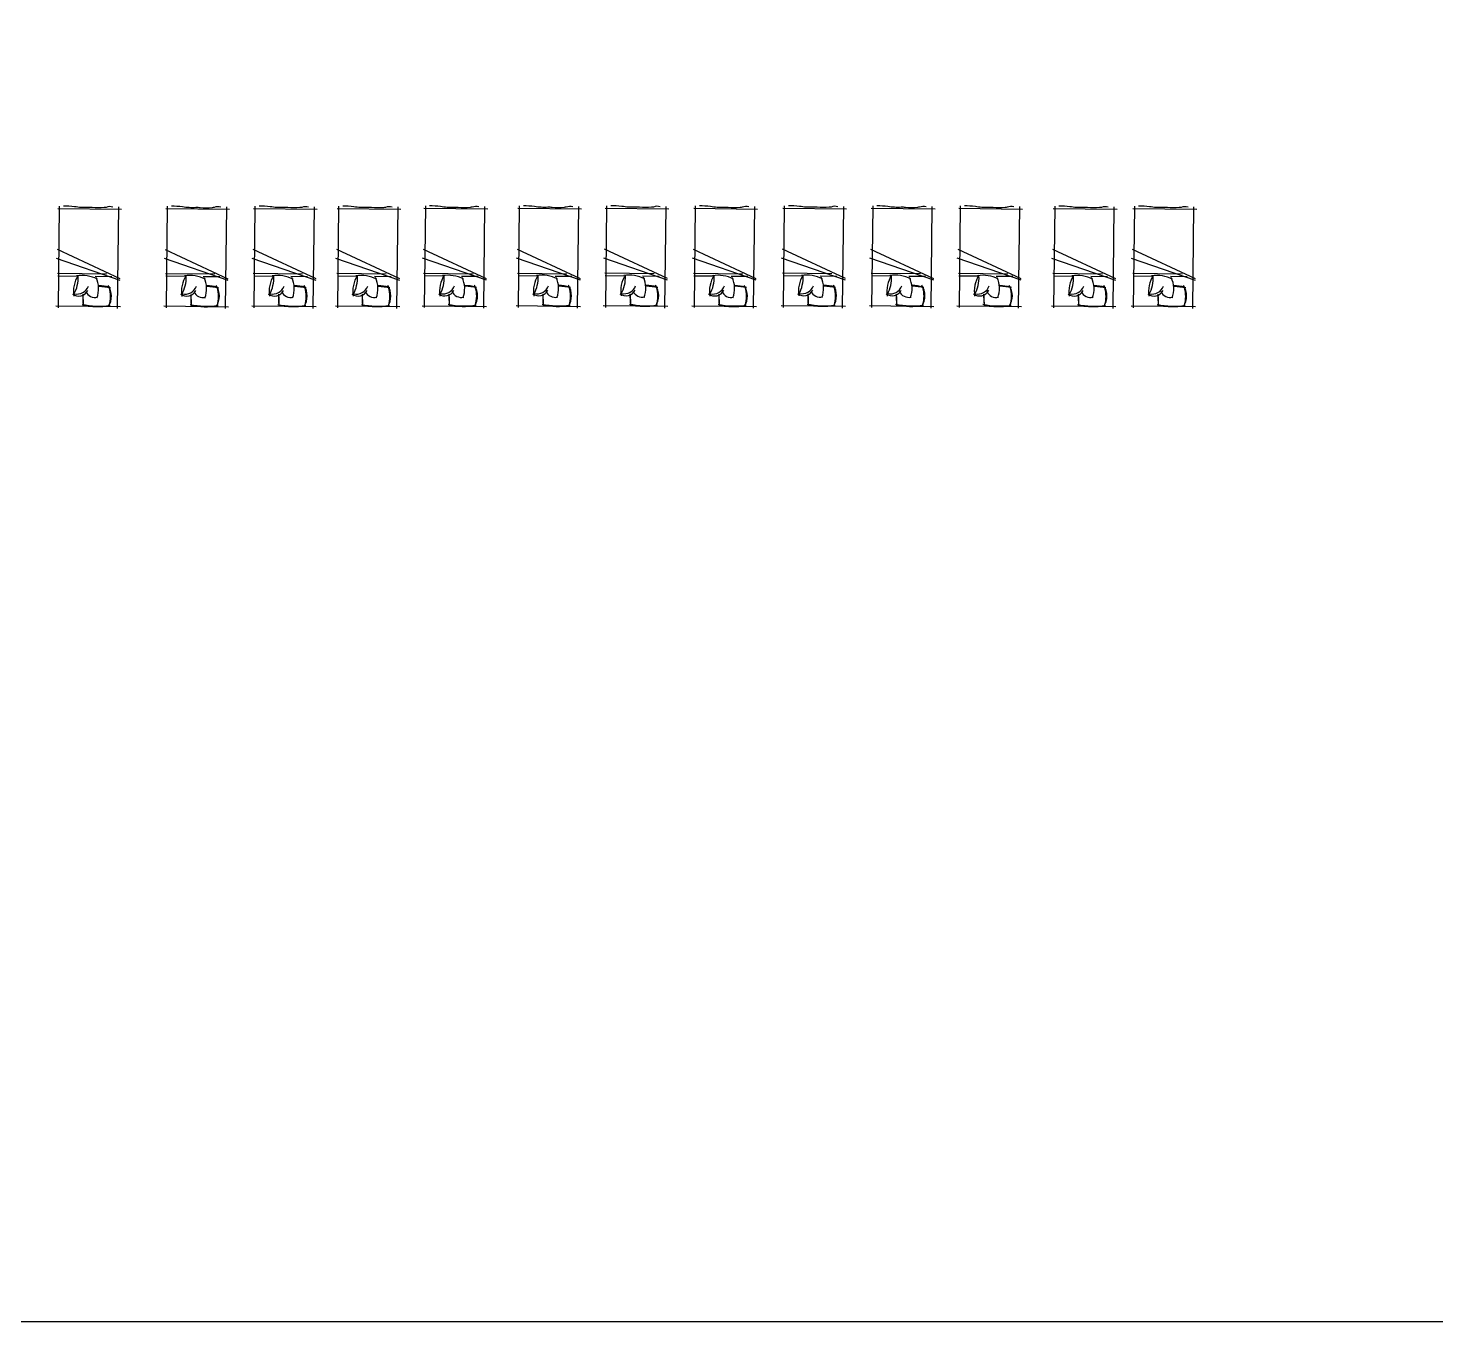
# Model space of a CAD drawing. Header units: metres. Extents: x -353 to 1688, y -477 to 135.
# Drawn here: x 43.21 to 71.77, y -477.21 to -450.96 of the extents above; entities that cross this region are included whole.
import ezdxf

# ---------------------------------------------------------------- set-up
doc = ezdxf.new("R2010")
doc.units = ezdxf.units.M
doc.header["$MEASUREMENT"] = 0
doc.layers.add('DIMENSION', color=240, linetype='Continuous', lineweight=40)
doc.layers.add('FURNITURE', color=130, linetype='Continuous', plot=False)

# ---------------------------------------------------------------- blocks, each defined once
blk = doc.blocks.new('A$C6f7434be')
at = {"layer": 'Defpoints'}
blk.add_lwpolyline([(74.25, 0), (0, 0), (0, 105), (74.25, 105)], close=True, dxfattribs=at)
blk = doc.blocks.new('A$C2b19daa5')
at = {"layer": 'Defpoints'}
blk.add_lwpolyline([(0, 0), (-74.25, 0), (-74.25, 105), (0, 105)], close=True, dxfattribs=at)
at = {"layer": 'FURNITURE', "linetype": 'Continuous'}
for p, q in [((-47.5141, 22.5708), (-48.8091, 22.5856)), ((-48.795, 20.5783), (-48.7714, 22.6399)), ((-47.5951, 20.5645), (-47.5715, 22.6261)), ((-45.3231, 22.5684), (-46.6181, 22.5832)), ((-46.604, 20.5758), (-46.5804, 22.6374)), ((-45.4041, 20.5621), (-45.3805, 22.6237)), ((-43.5435, 22.5705), (-44.8385, 22.5853)), ((-44.8244, 20.578), (-44.8008, 22.6396)), ((-43.6245, 20.5643), (-43.6009, 22.6259)), ((-41.8464, 22.5704), (-43.1413, 22.5852)), ((-43.1273, 20.5778), (-43.1037, 22.6395)), ((-41.9274, 20.5641), (-41.9038, 22.6257)), ((-40.0867, 22.5737), (-41.3816, 22.5885)), ((-41.3676, 20.5812), (-41.344, 22.6428)), ((-40.1676, 20.5675), (-40.144, 22.6291)), ((-38.181, 22.5747), (-39.4759, 22.5896)), ((-39.4619, 20.5822), (-39.4383, 22.6438)), ((-38.262, 20.5685), (-38.2384, 22.6301)), ((-36.4107, 22.5773), (-37.7056, 22.5922)), ((-37.6916, 20.5848), (-37.668, 22.6464)), ((-36.4917, 20.5711), (-36.4681, 22.6327)), ((-34.6111, 22.5729), (-35.9061, 22.5877)), ((-35.8921, 20.5804), (-35.8685, 22.642)), ((-34.6921, 20.5666), (-34.6685, 22.6282)), ((-32.8047, 22.5773), (-34.0997, 22.5922)), ((-34.0856, 20.5848), (-34.062, 22.6464)), ((-32.8857, 20.5711), (-32.8621, 22.6327)), ((-31.0106, 22.5749), (-32.3055, 22.5897)), ((-32.2915, 20.5824), (-32.2679, 22.644)), ((-31.0916, 20.5687), (-31.068, 22.6303)), ((-29.2365, 22.5729), (-30.5315, 22.5877)), ((-30.5175, 20.5804), (-30.4939, 22.642)), ((-29.3175, 20.5666), (-29.2939, 22.6283)), ((-27.3185, 22.5705), (-28.6134, 22.5853)), ((-28.5994, 20.578), (-28.5758, 22.6396)), ((-27.3995, 20.5643), (-27.3759, 22.6259)), ((-25.7014, 22.5705), (-26.9964, 22.5853)), ((-26.9823, 20.578), (-26.9587, 22.6396)), ((-25.7824, 20.5643), (-25.7588, 22.6259)), ((-47.5396, 21.1613), (-48.8173, 21.7563)), ((-45.3486, 21.1589), (-46.6263, 21.7539)), ((-43.569, 21.1611), (-44.8467, 21.7561)), ((-41.8718, 21.1609), (-43.1496, 21.7559)), ((-40.1121, 21.1643), (-41.3899, 21.7593)), ((-38.2065, 21.1653), (-39.4842, 21.7603)), ((-36.4362, 21.1679), (-37.7139, 21.7629)), ((-34.6366, 21.1635), (-35.9143, 21.7584)), ((-32.8302, 21.1679), (-34.1079, 21.7629)), ((-31.0361, 21.1655), (-32.3138, 21.7605)), ((-29.262, 21.1635), (-30.5397, 21.7585)), ((-27.344, 21.1611), (-28.6217, 21.7561)), ((-25.7269, 21.1611), (-27.0046, 21.7561)), ((-47.5395, 21.1323), (-48.8364, 21.5789)), ((-45.3485, 21.1299), (-46.6454, 21.5765)), ((-43.5689, 21.132), (-44.8658, 21.5787)), ((-41.8718, 21.1319), (-43.1686, 21.5785)), ((-40.1121, 21.1353), (-41.4089, 21.5819)), ((-38.2064, 21.1363), (-39.5033, 21.5829)), ((-36.4361, 21.1389), (-37.733, 21.5855)), ((-34.6365, 21.1344), (-35.9334, 21.581)), ((-32.8301, 21.1389), (-34.127, 21.5855)), ((-31.036, 21.1364), (-32.3329, 21.5831)), ((-29.2619, 21.1344), (-30.5588, 21.581)), ((-27.3439, 21.132), (-28.6408, 21.5787)), ((-25.7268, 21.132), (-27.0237, 21.5787)), ((-47.812, 21.2575), (-48.8136, 21.269)), ((-48.4256, 21.2137), (-48.8047, 21.2181)), ((-47.7102, 21.2055), (-48.0488, 21.2094)), ((-45.621, 21.2551), (-46.6226, 21.2665)), ((-46.2345, 21.2113), (-46.6136, 21.2156)), ((-45.5192, 21.2031), (-45.8578, 21.207)), ((-43.8414, 21.2572), (-44.843, 21.2687)), ((-44.4549, 21.2135), (-44.834, 21.2178)), ((-43.7396, 21.2053), (-44.0782, 21.2091)), ((-42.1443, 21.2571), (-43.1459, 21.2685)), ((-42.7578, 21.2133), (-43.1369, 21.2176)), ((-42.0425, 21.2051), (-42.381, 21.209)), ((-40.3845, 21.2604), (-41.3862, 21.2719)), ((-40.9981, 21.2167), (-41.3772, 21.221)), ((-40.2828, 21.2085), (-40.6213, 21.2123)), ((-38.4789, 21.2615), (-39.4805, 21.2729)), ((-39.0924, 21.2177), (-39.4715, 21.222)), ((-38.3771, 21.2095), (-38.7156, 21.2134)), ((-36.7086, 21.2641), (-37.7102, 21.2755)), ((-37.3221, 21.2203), (-37.7012, 21.2246)), ((-36.6068, 21.2121), (-36.9453, 21.216)), ((-34.909, 21.2596), (-35.9106, 21.2711)), ((-35.5226, 21.2158), (-35.9017, 21.2202)), ((-34.8073, 21.2076), (-35.1458, 21.2115)), ((-33.1026, 21.2641), (-34.1042, 21.2755)), ((-33.7161, 21.2203), (-34.0952, 21.2246)), ((-33.0008, 21.2121), (-33.3394, 21.216)), ((-31.3085, 21.2616), (-32.3101, 21.2731)), ((-31.922, 21.2178), (-32.3011, 21.2222)), ((-31.2067, 21.2097), (-31.5452, 21.2135)), ((-29.5344, 21.2596), (-30.536, 21.2711)), ((-30.148, 21.2158), (-30.5271, 21.2202)), ((-29.4326, 21.2077), (-29.7712, 21.2115)), ((-27.6164, 21.2572), (-28.618, 21.2687)), ((-28.2299, 21.2135), (-28.609, 21.2178)), ((-27.5146, 21.2053), (-27.8531, 21.2091)), ((-25.9993, 21.2572), (-27.0009, 21.2687)), ((-26.6128, 21.2135), (-26.9919, 21.2178)), ((-25.8975, 21.2053), (-26.2361, 21.2091))]:
    blk.add_line(p, q, dxfattribs=at)
at = {"layer": 'FURNITURE', "color": 7, "linetype": 'Continuous'}
for p, q in [((-47.5368, 20.5939), (-48.845, 20.6089)), ((-45.3458, 20.5915), (-46.654, 20.6065)), ((-43.5662, 20.5936), (-44.8744, 20.6086)), ((-41.869, 20.5935), (-43.1772, 20.6085)), ((-40.1093, 20.5968), (-41.4175, 20.6118)), ((-38.2036, 20.5979), (-39.5119, 20.6128)), ((-36.4333, 20.6005), (-37.7416, 20.6154)), ((-34.6338, 20.596), (-35.942, 20.611)), ((-32.8274, 20.6005), (-34.1356, 20.6154)), ((-31.0332, 20.598), (-32.3415, 20.613)), ((-29.2592, 20.596), (-30.5674, 20.611)), ((-27.3411, 20.5936), (-28.6494, 20.6086)), ((-25.7241, 20.5936), (-27.0323, 20.6086))]:
    blk.add_line(p, q, dxfattribs=at)
at = {"layer": 'FURNITURE', "linetype": 'Continuous'}
for points in [[(-47.6912, 22.621, 0.1523543), (-47.828, 22.6141, 0.0535275), (-47.8686, 22.6078, -0.0558967), (-48.1108, 22.6081, 0.0269732), (-48.1983, 22.6112, -0.0369473), (-48.3361, 22.6108, -0.0364418), (-48.4709, 22.6274, 0.0237755), (-48.6933, 22.6405)], [(-45.5002, 22.6186, 0.1523543), (-45.637, 22.6117, 0.0535275), (-45.6776, 22.6053, -0.0558967), (-45.9198, 22.6057, 0.0269732), (-46.0073, 22.6088, -0.0369473), (-46.1451, 22.6084, -0.0364418), (-46.2799, 22.625, 0.0237755), (-46.5023, 22.6381)], [(-43.7206, 22.6207, 0.1523543), (-43.8574, 22.6139, 0.0535275), (-43.898, 22.6075, -0.0558967), (-44.1401, 22.6078, 0.0269732), (-44.2277, 22.6109, -0.0369473), (-44.3655, 22.6105, -0.0364418), (-44.5003, 22.6272, 0.0237755), (-44.7227, 22.6403)], [(-42.0235, 22.6206, 0.1523543), (-42.1603, 22.6137, 0.0535275), (-42.2009, 22.6073, -0.0558967), (-42.443, 22.6077, 0.0269732), (-42.5306, 22.6108, -0.0369473), (-42.6684, 22.6104, -0.0364418), (-42.8032, 22.627, 0.0237755), (-43.0255, 22.6401)], [(-40.2638, 22.6239, 0.1523543), (-40.4006, 22.6171, 0.0535275), (-40.4412, 22.6107, -0.0558967), (-40.6833, 22.611, 0.0269732), (-40.7708, 22.6141, -0.0369473), (-40.9087, 22.6137, -0.0364418), (-41.0435, 22.6304, 0.0237755), (-41.2658, 22.6435)], [(-38.3581, 22.625, 0.1523543), (-38.4949, 22.6181, 0.0535275), (-38.5355, 22.6117, -0.0558967), (-38.7776, 22.612, 0.0269732), (-38.8652, 22.6151, -0.0369473), (-39.003, 22.6148, -0.0364418), (-39.1378, 22.6314, 0.0237755), (-39.3601, 22.6445)], [(-36.5878, 22.6276, 0.1523543), (-36.7246, 22.6207, 0.0535275), (-36.7652, 22.6143, -0.0558967), (-37.0073, 22.6147, 0.0269732), (-37.0949, 22.6177, -0.0369473), (-37.2327, 22.6174, -0.0364418), (-37.3675, 22.634, 0.0237755), (-37.5898, 22.6471)], [(-34.7883, 22.6231, 0.1523543), (-34.9251, 22.6162, 0.0535275), (-34.9657, 22.6099, -0.0558967), (-35.2078, 22.6102, 0.0269732), (-35.2953, 22.6133, -0.0369473), (-35.4332, 22.6129, -0.0364418), (-35.5679, 22.6295, 0.0237755), (-35.7903, 22.6426)], [(-32.9818, 22.6276, 0.1523543), (-33.1186, 22.6207, 0.0535275), (-33.1592, 22.6143, -0.0558967), (-33.4013, 22.6147, 0.0269732), (-33.4889, 22.6177, -0.0369473), (-33.6267, 22.6174, -0.0364418), (-33.7615, 22.634, 0.0237755), (-33.9839, 22.6471)], [(-31.1877, 22.6251, 0.1523543), (-31.3245, 22.6182, 0.0535275), (-31.3651, 22.6119, -0.0558967), (-31.6072, 22.6122, 0.0269732), (-31.6948, 22.6153, -0.0369473), (-31.8326, 22.6149, -0.0364418), (-31.9674, 22.6316, 0.0237755), (-32.1897, 22.6446)], [(-29.4136, 22.6231, 0.1523543), (-29.5504, 22.6162, 0.0535275), (-29.5911, 22.6099, -0.0558967), (-29.8332, 22.6102, 0.0269732), (-29.9207, 22.6133, -0.0369473), (-30.0586, 22.6129, -0.0364418), (-30.1933, 22.6296, 0.0237755), (-30.4157, 22.6426)], [(-27.4956, 22.6207, 0.1523543), (-27.6324, 22.6139, 0.0535275), (-27.673, 22.6075, -0.0558967), (-27.9151, 22.6078, 0.0269732), (-28.0027, 22.6109, -0.0369473), (-28.1405, 22.6105, -0.0364418), (-28.2753, 22.6272, 0.0237755), (-28.4976, 22.6403)], [(-25.8785, 22.6207, 0.1523543), (-26.0153, 22.6139, 0.0535275), (-26.0559, 22.6075, -0.0558967), (-26.298, 22.6078, 0.0269732), (-26.3856, 22.6109, -0.0369473), (-26.5234, 22.6105, -0.0364418), (-26.6582, 22.6272, 0.0237755), (-26.8806, 22.6403)]]:
    blk.add_lwpolyline(points, format="xyb", dxfattribs=at)
at = {"layer": 'FURNITURE', "color": 7, "linetype": 'Continuous'}
for centre, radius, start, end in [((-47.8671, 20.9024), 0.6248, 147.99836, 188.54186), ((-49.0553, 21.1762), 0.6595, 330.38972, 3.49386), ((-48.3229, 20.526), 0.7072, 63.30415, 98.69156), ((-48.493, 20.9642), 0.5128, 338.64674, 25.84681), ((-45.6761, 20.9), 0.6248, 147.99836, 188.54186), ((-46.8643, 21.1738), 0.6595, 330.38972, 3.49386), ((-46.1319, 20.5235), 0.7072, 63.30415, 98.69156), ((-46.302, 20.9618), 0.5128, 338.64674, 25.84681), ((-43.8965, 20.9022), 0.6248, 147.99836, 188.54186), ((-45.0847, 21.176), 0.6595, 330.38972, 3.49386), ((-44.3523, 20.5257), 0.7072, 63.30415, 98.69156), ((-44.5224, 20.964), 0.5128, 338.64674, 25.84681), ((-42.1994, 20.902), 0.6248, 147.99836, 188.54186), ((-43.3875, 21.1758), 0.6595, 330.38972, 3.49386), ((-42.6551, 20.5255), 0.7072, 63.30415, 98.69156), ((-42.8253, 20.9638), 0.5128, 338.64674, 25.84681), ((-40.4397, 20.9054), 0.6248, 147.99836, 188.54186), ((-41.6278, 21.1792), 0.6595, 330.38972, 3.49386), ((-40.8954, 20.5289), 0.7072, 63.30415, 98.69156), ((-41.0656, 20.9672), 0.5128, 338.64674, 25.84681), ((-38.534, 20.9064), 0.6248, 147.99836, 188.54186), ((-39.7221, 21.1802), 0.6595, 330.38972, 3.49386), ((-38.9897, 20.5299), 0.7072, 63.30415, 98.69156), ((-39.1599, 20.9682), 0.5128, 338.64674, 25.84681), ((-36.7637, 20.909), 0.6248, 147.99836, 188.54186), ((-37.9518, 21.1828), 0.6595, 330.38972, 3.49386), ((-37.2195, 20.5325), 0.7072, 63.30415, 98.69156), ((-37.3896, 20.9708), 0.5128, 338.64674, 25.84681), ((-34.9641, 20.9046), 0.6248, 147.99836, 188.54186), ((-36.1523, 21.1783), 0.6595, 330.38972, 3.49386), ((-35.4199, 20.5281), 0.7072, 63.30415, 98.69156), ((-35.5901, 20.9663), 0.5128, 338.64674, 25.84681), ((-33.1577, 20.909), 0.6248, 147.99836, 188.54186), ((-34.3459, 21.1828), 0.6595, 330.38972, 3.49386), ((-33.6135, 20.5325), 0.7072, 63.30415, 98.69156), ((-33.7836, 20.9708), 0.5128, 338.64674, 25.84681), ((-31.3636, 20.9066), 0.6248, 147.99836, 188.54186), ((-32.5517, 21.1803), 0.6595, 330.38972, 3.49386), ((-31.8193, 20.5301), 0.7072, 63.30415, 98.69156), ((-31.9895, 20.9684), 0.5128, 338.64674, 25.84681), ((-29.5895, 20.9046), 0.6248, 147.99836, 188.54186), ((-30.7777, 21.1783), 0.6595, 330.38972, 3.49386), ((-30.0453, 20.5281), 0.7072, 63.30415, 98.69156), ((-30.2155, 20.9664), 0.5128, 338.64674, 25.84681), ((-27.6715, 20.9022), 0.6248, 147.99836, 188.54186), ((-28.8596, 21.176), 0.6595, 330.38972, 3.49386), ((-28.1273, 20.5257), 0.7072, 63.30415, 98.69156), ((-28.2974, 20.964), 0.5128, 338.64674, 25.84681), ((-26.0544, 20.9022), 0.6248, 147.99836, 188.54186), ((-27.2426, 21.176), 0.6595, 330.38972, 3.49386), ((-26.5102, 20.5257), 0.7072, 63.30415, 98.69156), ((-26.6803, 20.964), 0.5128, 338.64674, 25.84681), ((-48.3843, 21.0221), 0.2082, 233.51123, 333.1863), ((-46.7984, 20.8115), 1.5051, 178.49775, 186.89747), ((-48.0487, 20.9936), 0.21, 204.09649, 283.26335), ((-48.0365, 19.775), 1.2515, 77.46109, 87.2291), ((-48.1084, 20.8166), 0.3887, 326.85413, 33.17777), ((-46.1933, 21.0197), 0.2082, 233.51123, 333.1863), ((-44.6074, 20.809), 1.5051, 178.49775, 186.89747), ((-45.8577, 20.9912), 0.21, 204.09649, 283.26335), ((-45.8455, 19.7725), 1.2515, 77.46109, 87.2291), ((-45.9174, 20.8141), 0.3887, 326.85413, 33.17777), ((-44.4137, 21.0218), 0.2082, 233.51123, 333.1863), ((-42.8278, 20.8112), 1.5051, 178.49775, 186.89747), ((-44.0781, 20.9933), 0.21, 204.09649, 283.26335), ((-44.0659, 19.7747), 1.2515, 77.46109, 87.2291), ((-44.1378, 20.8163), 0.3887, 326.85413, 33.17777), ((-42.7165, 21.0217), 0.2082, 233.51123, 333.1863), ((-41.1307, 20.811), 1.5051, 178.49775, 186.89747), ((-42.3809, 20.9932), 0.21, 204.09649, 283.26335), ((-42.3687, 19.7745), 1.2515, 77.46109, 87.2291), ((-42.4406, 20.8161), 0.3887, 326.85413, 33.17777), ((-40.9568, 21.025), 0.2082, 233.51123, 333.1863), ((-39.371, 20.8144), 1.5051, 178.49775, 186.89747), ((-40.6212, 20.9965), 0.21, 204.09649, 283.26335), ((-40.609, 19.7779), 1.2515, 77.46109, 87.2291), ((-40.6809, 20.8195), 0.3887, 326.85413, 33.17777), ((-39.0511, 21.0261), 0.2082, 233.51123, 333.1863), ((-37.4653, 20.8154), 1.5051, 178.49775, 186.89747), ((-38.7155, 20.9976), 0.21, 204.09649, 283.26335), ((-38.7033, 19.7789), 1.2515, 77.46109, 87.2291), ((-38.7753, 20.8205), 0.3887, 326.85413, 33.17777), ((-37.2808, 21.0287), 0.2082, 233.51123, 333.1863), ((-35.695, 20.818), 1.5051, 178.49775, 186.89747), ((-36.9452, 21.0002), 0.21, 204.09649, 283.26335), ((-36.933, 19.7815), 1.2515, 77.46109, 87.2291), ((-37.005, 20.8231), 0.3887, 326.85413, 33.17777), ((-35.4813, 21.0242), 0.2082, 233.51123, 333.1863), ((-33.8954, 20.8136), 1.5051, 178.49775, 186.89747), ((-35.1457, 20.9957), 0.21, 204.09649, 283.26335), ((-35.1335, 19.7771), 1.2515, 77.46109, 87.2291), ((-35.2054, 20.8187), 0.3887, 326.85413, 33.17777), ((-33.6749, 21.0287), 0.2082, 233.51123, 333.1863), ((-32.089, 20.818), 1.5051, 178.49775, 186.89747), ((-33.3393, 21.0002), 0.21, 204.09649, 283.26335), ((-33.3271, 19.7815), 1.2515, 77.46109, 87.2291), ((-33.399, 20.8231), 0.3887, 326.85413, 33.17777), ((-31.8807, 21.0262), 0.2082, 233.51123, 333.1863), ((-30.2949, 20.8156), 1.5051, 178.49775, 186.89747), ((-31.5451, 20.9977), 0.21, 204.09649, 283.26335), ((-31.5329, 19.7791), 1.2515, 77.46109, 87.2291), ((-31.6049, 20.8207), 0.3887, 326.85413, 33.17777), ((-30.1067, 21.0242), 0.2082, 233.51123, 333.1863), ((-28.5208, 20.8136), 1.5051, 178.49775, 186.89747), ((-29.7711, 20.9957), 0.21, 204.09649, 283.26335), ((-29.7589, 19.7771), 1.2515, 77.46109, 87.2291), ((-29.8308, 20.8187), 0.3887, 326.85413, 33.17777), ((-28.1886, 21.0218), 0.2082, 233.51123, 333.1863), ((-26.6028, 20.8112), 1.5051, 178.49775, 186.89747), ((-27.853, 20.9933), 0.21, 204.09649, 283.26335), ((-27.8408, 19.7747), 1.2515, 77.46109, 87.2291), ((-27.9128, 20.8163), 0.3887, 326.85413, 33.17777), ((-26.5716, 21.0218), 0.2082, 233.51123, 333.1863), ((-24.9857, 20.8112), 1.5051, 178.49775, 186.89747), ((-26.236, 20.9933), 0.21, 204.09649, 283.26335), ((-26.2238, 19.7747), 1.2515, 77.46109, 87.2291), ((-26.2957, 20.8163), 0.3887, 326.85413, 33.17777), ((-47.9961, 22.0167), 1.4173, 257.92351, 279.36139), ((-45.8051, 22.0142), 1.4173, 257.92351, 279.36139), ((-44.0255, 22.0164), 1.4173, 257.92351, 279.36139), ((-42.3284, 22.0162), 1.4173, 257.92351, 279.36139), ((-40.5687, 22.0196), 1.4173, 257.92351, 279.36139), ((-38.663, 22.0206), 1.4173, 257.92351, 279.36139), ((-36.8927, 22.0232), 1.4173, 257.92351, 279.36139), ((-35.0931, 22.0188), 1.4173, 257.92351, 279.36139), ((-33.2867, 22.0232), 1.4173, 257.92351, 279.36139), ((-31.4926, 22.0208), 1.4173, 257.92351, 279.36139), ((-29.7185, 22.0188), 1.4173, 257.92351, 279.36139), ((-27.8005, 22.0164), 1.4173, 257.92351, 279.36139), ((-26.1834, 22.0164), 1.4173, 257.92351, 279.36139)]:
    blk.add_arc(centre, radius, start, end, dxfattribs=at)
at = {"layer": 'FURNITURE', "linetype": 'Continuous'}
for centre, radius, start, end in [((-48.4221, 21.1019), 0.2484, 257.38543, 340.1784), ((-46.6697, 30.9791), 10.046, 262.55739, 263.89179), ((-48.3995, 20.8088), 0.6619, 343.27052, 16.48504), ((-46.2311, 21.0995), 0.2484, 257.38543, 340.1784), ((-44.4787, 30.9766), 10.046, 262.55739, 263.89179), ((-46.2085, 20.8063), 0.6619, 343.27052, 16.48504), ((-44.4515, 21.1017), 0.2484, 257.38543, 340.1784), ((-42.6991, 30.9788), 10.046, 262.55739, 263.89179), ((-44.4289, 20.8085), 0.6619, 343.27052, 16.48504), ((-42.7543, 21.1015), 0.2484, 257.38543, 340.1784), ((-41.0019, 30.9786), 10.046, 262.55739, 263.89179), ((-42.7317, 20.8083), 0.6619, 343.27052, 16.48504), ((-40.9946, 21.1049), 0.2484, 257.38543, 340.1784), ((-39.2422, 30.982), 10.046, 262.55739, 263.89179), ((-40.972, 20.8117), 0.6619, 343.27052, 16.48504), ((-39.0889, 21.1059), 0.2484, 257.38543, 340.1784), ((-37.3365, 30.983), 10.046, 262.55739, 263.89179), ((-39.0663, 20.8127), 0.6619, 343.27052, 16.48504), ((-37.3186, 21.1085), 0.2484, 257.38543, 340.1784), ((-35.5662, 30.9856), 10.046, 262.55739, 263.89179), ((-37.2961, 20.8153), 0.6619, 343.27052, 16.48504), ((-35.5191, 21.104), 0.2484, 257.38543, 340.1784), ((-33.7667, 30.9812), 10.046, 262.55739, 263.89179), ((-35.4965, 20.8109), 0.6619, 343.27052, 16.48504), ((-33.7127, 21.1085), 0.2484, 257.38543, 340.1784), ((-31.9603, 30.9856), 10.046, 262.55739, 263.89179), ((-33.6901, 20.8153), 0.6619, 343.27052, 16.48504), ((-31.9185, 21.106), 0.2484, 257.38543, 340.1784), ((-30.1661, 30.9832), 10.046, 262.55739, 263.89179), ((-31.8959, 20.8129), 0.6619, 343.27052, 16.48504), ((-30.1445, 21.104), 0.2484, 257.38543, 340.1784), ((-28.3921, 30.9812), 10.046, 262.55739, 263.89179), ((-30.1219, 20.8109), 0.6619, 343.27052, 16.48504), ((-28.2264, 21.1017), 0.2484, 257.38543, 340.1784), ((-26.474, 30.9788), 10.046, 262.55739, 263.89179), ((-28.2039, 20.8085), 0.6619, 343.27052, 16.48504), ((-26.6094, 21.1017), 0.2484, 257.38543, 340.1784), ((-24.857, 30.9788), 10.046, 262.55739, 263.89179), ((-26.5868, 20.8085), 0.6619, 343.27052, 16.48504), ((-47.9666, 22.3465), 1.7363, 258.39286, 277.28501), ((-51.2007, 20.645), 2.9129, 359.45046, 3.67534), ((-45.7756, 22.3441), 1.7363, 258.39286, 277.28501), ((-49.0097, 20.6426), 2.9129, 359.45046, 3.67534), ((-43.996, 22.3462), 1.7363, 258.39286, 277.28501), ((-47.2301, 20.6448), 2.9129, 359.45046, 3.67534), ((-42.2988, 22.3461), 1.7363, 258.39286, 277.28501), ((-45.533, 20.6446), 2.9129, 359.45046, 3.67534), ((-40.5391, 22.3495), 1.7363, 258.39286, 277.28501), ((-43.7733, 20.648), 2.9129, 359.45046, 3.67534), ((-38.6334, 22.3505), 1.7363, 258.39286, 277.28501), ((-41.8676, 20.649), 2.9129, 359.45046, 3.67534), ((-36.8631, 22.3531), 1.7363, 258.39286, 277.28501), ((-40.0973, 20.6516), 2.9129, 359.45046, 3.67534), ((-35.0636, 22.3486), 1.7363, 258.39286, 277.28501), ((-38.2978, 20.6472), 2.9129, 359.45046, 3.67534), ((-33.2572, 22.3531), 1.7363, 258.39286, 277.28501), ((-36.4913, 20.6516), 2.9129, 359.45046, 3.67534), ((-31.463, 22.3506), 1.7363, 258.39286, 277.28501), ((-34.6972, 20.6492), 2.9129, 359.45046, 3.67534), ((-29.689, 22.3486), 1.7363, 258.39286, 277.28501), ((-32.9232, 20.6472), 2.9129, 359.45046, 3.67534), ((-27.7709, 22.3462), 1.7363, 258.39286, 277.28501), ((-31.0051, 20.6448), 2.9129, 359.45046, 3.67534), ((-26.1539, 22.3462), 1.7363, 258.39286, 277.28501), ((-29.388, 20.6448), 2.9129, 359.45046, 3.67534)]:
    blk.add_arc(centre, radius, start, end, dxfattribs=at)

msp = doc.modelspace()

# ---------------------------------------------------------------- block references
at = {"layer": 'DIMENSION'}
for name, p in [('A$C6f7434be', (18.37177, -477.20867)), ('A$C2b19daa5', (92.62177, -477.20867))]:
    msp.add_blockref(name, p, dxfattribs=at)

doc.saveas('drawing.dxf')
